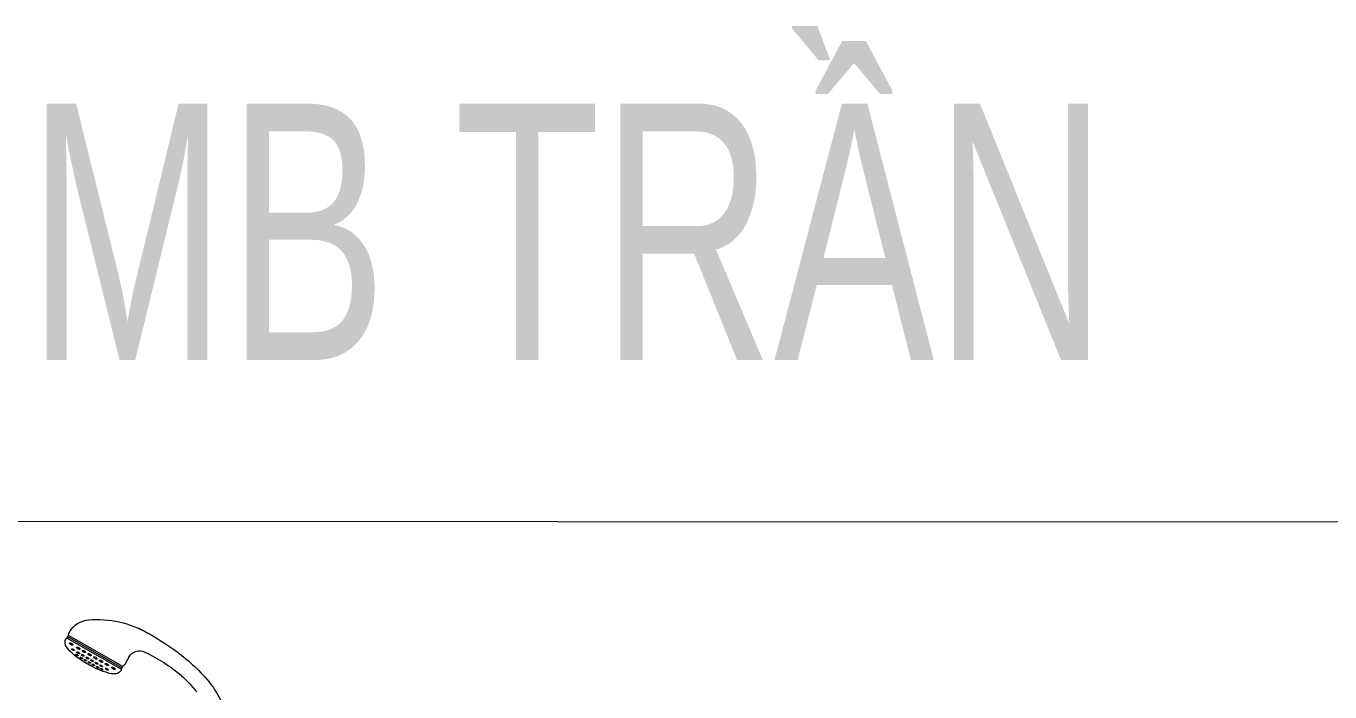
# Model space of a CAD drawing. Header units: inches. Extents: x 274208 to 641690, y -81912 to 129129.
# Drawn here: x 450294 to 451310, y -12269 to -11750 of the extents above; entities that cross this region are included whole.
import ezdxf

# ---------------------------------------------------------------- set-up
doc = ezdxf.new("R2010")
doc.units = ezdxf.units.IN
doc.header["$MEASUREMENT"] = 0
for name, color, linetype, lineweight in [('03.Manh', 251, 'Continuous', 13), ('05.Text', 253, 'Continuous', 18), ('Alliance-manh', 8, 'Continuous', 13)]:
    doc.layers.add(name, color=color, linetype=linetype, lineweight=lineweight)
doc.styles.add('TT5_Ghi chu 1', font='', dxfattribs={"width": 0.7, "height": 240})
doc.styles.get('TT5_Ghi chu 1').set_extended_font_data('.VnBlackH')

# ---------------------------------------------------------------- blocks, each defined once
blk = doc.blocks.new('VOISEN')
for p, q in [((166.5, 1416.6), (166.5, 1416.6)), ((101.5, 1374.8), (167.6, 1412.5)), ((102.5, 1373.1), (168.6, 1410.8)), ((103.5, 1371.4), (169.6, 1409.2)), ((169.6, 1409.2), (167.6, 1412.5)), ((94.1, 1386.1), (99.1, 1377.3)), ((103.5, 1371.4), (101.5, 1374.8))]:
    blk.add_line(p, q)
for centre, radius, start, end in [((132.7, 1309.2), 122.8, 85.2081, 120.1467), ((140.4, 1401.7), 30, 29.6971, 85.2081), ((247.4, 1103.4), 358.5, 117.509, 125.1538), ((160.5, 1414), 6.5, 17.5788, 23.4955), ((141.4, 1407.4), 26.8, 11.1751, 18.688), ((158.4, 1392.4), 6.17, 110.8761, 119.6971), ((157.4, 1394.9), 3.5, 99.159, 110.8761), ((157.1, 1396.6), 1.74, 77.5687, 99.159), ((157.4, 1397.9), 0.371, 29.6971, 77.5687), ((156.1, 1398.4), 1.74, 320.2352, 341.8254), ((157.4, 1397.9), 0.371, 341.8254, 29.6971), ((163.9, 1400.6), 1.74, 140.2352, 161.8254), ((162.6, 1401.1), 0.371, 161.8254, 209.6971), ((162.6, 1401.1), 0.371, 209.6971, 257.5687), ((162.9, 1402.4), 1.74, 257.5687, 279.159), ((165.2, 1399.5), 3.5, 128.518, 140.2352), ((166.9, 1397.4), 6.17, 119.6971, 128.518), ((162.6, 1404.1), 3.5, 279.159, 290.8761), ((166.9, 1397.4), 6.17, 110.8761, 119.6971), ((161.7, 1406.6), 6.17, 290.8761, 299.6971), ((166, 1399.9), 3.5, 99.159, 110.8761), ((161.7, 1406.6), 6.17, 299.6971, 308.518), ((165.7, 1401.7), 1.74, 77.5687, 99.159), ((163.3, 1404.5), 3.5, 308.518, 320.2352), ((166, 1403), 0.371, 29.6971, 77.5687), ((164.7, 1403.4), 1.74, 320.2352, 341.8254), ((166, 1403), 0.371, 341.8254, 29.6971), ((151.2, 1409.8), 22, 320.6046, 334.8668), ((168.9, 1406.7), 2.59, 9.393, 73.6831), ((166.3, 1402.6), 5.31, 336.2833, 356.2871), ((159.2, 1404.3), 12.5, 350.4885, 12.8939), ((166.8, 1212.3), 223, 124.3458, 138.7076), ((163, 1205.8), 206.4, 115.3598, 130.1588), ((81, 1378.7), 15, 29.6971, 115.3598), ((130.6, 1376.5), 6.17, 110.8761, 119.6971), ((129.6, 1379), 3.5, 99.159, 110.8761), ((129.3, 1380.7), 1.74, 77.5687, 99.159), ((129.6, 1382.1), 0.371, 29.6971, 77.5687), ((128.3, 1382.5), 1.74, 320.2352, 341.8254), ((129.6, 1382.1), 0.371, 341.8254, 29.6971), ((133.2, 1384.1), 0.371, 161.8254, 209.6971), ((134.5, 1383.7), 1.74, 140.2352, 161.8254), ((133.2, 1384.1), 0.371, 209.6971, 257.5687), ((133.5, 1385.5), 1.74, 257.5687, 279.159), ((135.9, 1382.6), 3.5, 128.518, 140.2352), ((137.5, 1380.5), 6.17, 119.6971, 128.518), ((133.2, 1387.2), 3.5, 279.159, 290.8761), ((137.5, 1380.5), 6.17, 110.8761, 119.6971), ((132.3, 1389.7), 6.17, 290.8761, 299.6971), ((136.6, 1383), 3.5, 99.159, 110.8761), ((132.3, 1389.7), 6.17, 299.6971, 308.518), ((136.3, 1384.7), 1.74, 77.5687, 99.159), ((133.9, 1387.6), 3.5, 308.518, 320.2352), ((135.3, 1386.5), 1.74, 320.2352, 341.8254), ((136.6, 1386), 0.371, 29.6971, 77.5687), ((136.6, 1386), 0.371, 341.8254, 29.6971), ((139.8, 1379.8), 2.8, 128.518, 140.2352), ((141.2, 1378.1), 4.94, 119.6971, 128.518), ((141.2, 1378.1), 4.94, 110.8761, 119.6971), ((140.4, 1380.1), 2.8, 99.159, 110.8761), ((141.5, 1387.7), 1.74, 140.2352, 161.8254), ((140.2, 1388.1), 0.371, 161.8254, 209.6971), ((140.2, 1388.1), 0.371, 209.6971, 257.5687), ((140.2, 1381.5), 1.39, 77.5687, 99.159), ((138.3, 1383.8), 2.8, 308.518, 320.2352), ((142.8, 1386.5), 3.5, 128.518, 140.2352), ((140.4, 1389.4), 1.74, 257.5687, 279.159), ((139.4, 1382.9), 1.39, 320.2352, 341.8254), ((140.4, 1382.6), 0.297, 29.6971, 77.5687), ((144.5, 1384.4), 6.17, 119.6971, 128.518), ((140.2, 1391.2), 3.5, 279.159, 290.8761), ((140.4, 1382.6), 0.297, 341.8254, 29.6971), ((144.5, 1384.4), 6.17, 110.8761, 119.6971), ((139.2, 1393.7), 6.17, 290.8761, 299.6971), ((143.5, 1386.9), 3.5, 99.159, 110.8761), ((139.2, 1393.7), 6.17, 299.6971, 308.518), ((143.2, 1388.7), 1.74, 77.5687, 99.159), ((144.3, 1383.9), 1.39, 140.2352, 161.8254), ((143.3, 1384.2), 0.297, 161.8254, 209.6971), ((143.3, 1384.2), 0.297, 209.6971, 257.5687), ((140.9, 1391.6), 3.5, 308.518, 320.2352), ((145.4, 1383), 2.8, 128.518, 140.2352), ((143.5, 1385.3), 1.39, 257.5687, 279.159), ((143.5, 1390), 0.371, 29.6971, 77.5687), ((142.2, 1390.4), 1.74, 320.2352, 341.8254), ((146.7, 1381.3), 4.94, 119.6971, 128.518), ((143.3, 1386.7), 2.8, 279.159, 290.8761), ((143.5, 1390), 0.371, 341.8254, 29.6971), ((146.7, 1381.3), 4.94, 110.8761, 119.6971), ((142.5, 1388.7), 4.94, 290.8761, 299.6971), ((146, 1383.3), 2.8, 99.159, 110.8761), ((142.5, 1388.7), 4.94, 299.6971, 308.518), ((145.7, 1384.7), 1.39, 77.5687, 99.159), ((143.9, 1387), 2.8, 308.518, 320.2352), ((146.9, 1381.4), 1.22, 140.2352, 161.8254), ((146, 1385.8), 0.297, 29.6971, 77.5687), ((144.9, 1386.1), 1.39, 320.2352, 341.8254), ((147.9, 1380.6), 2.45, 128.518, 140.2352), ((146, 1385.8), 0.297, 341.8254, 29.6971), ((149.1, 1379.1), 4.32, 119.6971, 128.518), ((148.4, 1391.6), 1.74, 140.2352, 161.8254), ((147.1, 1392), 0.371, 161.8254, 209.6971), ((147.1, 1392), 0.371, 209.6971, 257.5687), ((149.1, 1379.1), 4.32, 110.8761, 119.6971), ((147.4, 1393.4), 1.74, 257.5687, 279.159), ((149.8, 1390.5), 3.5, 128.518, 140.2352), ((148.4, 1380.9), 2.45, 99.159, 110.8761), ((145.4, 1385.6), 4.32, 299.6971, 308.518), ((104.8, 1455), 86.7, 299.555, 316.9682), ((151.4, 1388.4), 6.17, 119.6971, 128.518), ((147.1, 1395.1), 3.5, 279.159, 290.8761), ((148.2, 1382.1), 1.22, 77.5687, 99.159), ((146.5, 1384.1), 2.45, 308.518, 320.2352), ((151.4, 1388.4), 6.17, 110.8761, 119.6971), ((146.2, 1397.6), 6.17, 290.8761, 299.6971), ((147.5, 1383.3), 1.22, 320.2352, 341.8254), ((148.8, 1387.4), 0.297, 161.8254, 209.6971), ((148.4, 1383), 0.259, 29.6971, 77.5687), ((149.9, 1387), 1.39, 140.2352, 161.8254), ((148.8, 1387.4), 0.297, 209.6971, 257.5687), ((148.4, 1383), 0.259, 341.8254, 29.6971), ((151, 1386.1), 2.8, 128.518, 140.2352), ((149.1, 1388.5), 1.39, 257.5687, 279.159), ((150.5, 1390.9), 3.5, 99.159, 110.8761), ((146.2, 1397.6), 6.17, 299.6971, 308.518), ((152.3, 1384.5), 4.94, 119.6971, 128.518), ((148.8, 1389.9), 2.8, 279.159, 290.8761), ((152.3, 1384.5), 4.94, 110.8761, 119.6971), ((148.1, 1391.8), 4.94, 290.8761, 299.6971), ((150.2, 1392.6), 1.74, 77.5687, 99.159), ((147.8, 1395.5), 3.5, 308.518, 320.2352), ((149.2, 1394.4), 1.74, 320.2352, 341.8254), ((151.5, 1386.5), 2.8, 99.159, 110.8761), ((148.1, 1391.8), 4.94, 299.6971, 308.518), ((150.5, 1394), 0.371, 29.6971, 77.5687), ((150.9, 1384.4), 0.259, 161.8254, 209.6971), ((151.8, 1384.1), 1.22, 140.2352, 161.8254), ((150.9, 1384.4), 0.259, 209.6971, 257.5687), ((150.5, 1394), 0.371, 341.8254, 29.6971), ((151.1, 1385.4), 1.22, 257.5687, 279.159), ((152.8, 1383.3), 2.45, 128.518, 140.2352), ((151.3, 1387.9), 1.39, 77.5687, 99.159), ((149.4, 1390.2), 2.8, 308.518, 320.2352), ((153.9, 1381.9), 4.32, 119.6971, 128.518), ((150.9, 1386.6), 2.45, 279.159, 290.8761), ((151.5, 1388.9), 0.297, 29.6971, 77.5687), ((150.5, 1389.3), 1.39, 320.2352, 341.8254), ((151.5, 1388.9), 0.297, 341.8254, 29.6971), ((153.9, 1381.9), 4.32, 110.8761, 119.6971), ((150.2, 1388.3), 4.32, 290.8761, 299.6971), ((153.3, 1383.6), 2.45, 99.159, 110.8761), ((150.2, 1388.3), 4.32, 299.6971, 308.518), ((153.1, 1384.8), 1.22, 77.5687, 99.159), ((151.4, 1386.9), 2.45, 308.518, 320.2352), ((153.3, 1385.8), 0.259, 29.6971, 77.5687), ((152.4, 1386.1), 1.22, 320.2352, 341.8254), ((153.3, 1385.8), 0.259, 341.8254, 29.6971), ((155.4, 1395.6), 1.74, 140.2352, 161.8254), ((154.1, 1396), 0.371, 161.8254, 209.6971), ((154.1, 1396), 0.371, 209.6971, 257.5687), ((156.7, 1394.5), 3.5, 128.518, 140.2352), ((154.3, 1397.3), 1.74, 257.5687, 279.159), ((155.4, 1390.2), 1.39, 140.2352, 161.8254), ((154.4, 1390.6), 0.297, 161.8254, 209.6971), ((154.4, 1390.6), 0.297, 209.6971, 257.5687), ((154.6, 1391.6), 1.39, 257.5687, 279.159), ((156.5, 1389.3), 2.8, 128.518, 140.2352), ((158.4, 1392.4), 6.17, 119.6971, 128.518), ((154.1, 1399.1), 3.5, 279.159, 290.8761), ((157.8, 1387.6), 4.94, 119.6971, 128.518), ((154.4, 1393), 2.8, 279.159, 290.8761), ((153.1, 1401.6), 6.17, 290.8761, 299.6971), ((157.8, 1387.6), 4.94, 110.8761, 119.6971), ((153.6, 1395), 4.94, 290.8761, 299.6971), ((157.1, 1387.7), 1.22, 140.2352, 161.8254), ((156.2, 1388), 0.259, 161.8254, 209.6971), ((156.2, 1388), 0.259, 209.6971, 257.5687), ((157.1, 1389.6), 2.8, 99.159, 110.8761), ((153.6, 1395), 4.94, 299.6971, 308.518), ((153.1, 1401.6), 6.17, 299.6971, 308.518), ((158.1, 1386.9), 2.45, 128.518, 140.2352), ((156.4, 1389), 1.22, 257.5687, 279.159), ((156.9, 1391), 1.39, 77.5687, 99.159), ((159.2, 1385.5), 4.32, 119.6971, 128.518), ((156.2, 1390.2), 2.45, 279.159, 290.8761), ((155, 1393.3), 2.8, 308.518, 320.2352), ((154.8, 1399.5), 3.5, 308.518, 320.2352), ((156.1, 1392.4), 1.39, 320.2352, 341.8254), ((159.2, 1385.5), 4.32, 110.8761, 119.6971), ((155.6, 1391.9), 4.32, 290.8761, 299.6971), ((157.1, 1392.1), 0.297, 29.6971, 77.5687), ((157.1, 1392.1), 0.297, 341.8254, 29.6971), ((158.6, 1387.2), 2.45, 99.159, 110.8761), ((155.6, 1391.9), 4.32, 299.6971, 308.518), ((158.4, 1388.4), 1.22, 77.5687, 99.159), ((156.7, 1390.5), 2.45, 308.518, 320.2352), ((158.6, 1389.4), 0.259, 29.6971, 77.5687), ((157.7, 1389.7), 1.22, 320.2352, 341.8254), ((158.6, 1389.4), 0.259, 341.8254, 29.6971), ((161.9, 1394.1), 1.39, 140.2352, 161.8254), ((160.8, 1394.4), 0.297, 161.8254, 209.6971), ((160.8, 1394.4), 0.297, 209.6971, 257.5687), ((163, 1393.2), 2.8, 128.518, 140.2352), ((161.1, 1395.5), 1.39, 257.5687, 279.159), ((164.3, 1391.5), 4.94, 119.6971, 128.518), ((160.9, 1396.9), 2.8, 279.159, 290.8761), ((164.3, 1391.5), 4.94, 110.8761, 119.6971), ((160.1, 1398.9), 4.94, 290.8761, 299.6971), ((163.5, 1393.5), 2.8, 99.159, 110.8761), ((160.1, 1398.9), 4.94, 299.6971, 308.518), ((163.3, 1394.9), 1.39, 77.5687, 99.159), ((161.4, 1397.2), 2.8, 308.518, 320.2352), ((163.6, 1396), 0.297, 29.6971, 77.5687), ((162.5, 1396.3), 1.39, 320.2352, 341.8254), ((163.6, 1396), 0.297, 341.8254, 29.6971), ((119.4, 1394.8), 26.8, 220.7061, 228.219), ((106, 1370.8), 2.59, 165.711, 230.0012), ((112.9, 1377.9), 12.5, 226.5002, 255.1873), ((111.1, 1371.5), 0.371, 161.8254, 209.6971), ((112.4, 1371.1), 1.74, 140.2352, 161.8254), ((111.1, 1371.5), 0.371, 209.6971, 257.5687), ((111.4, 1372.8), 1.74, 257.5687, 279.159), ((113.8, 1370), 3.5, 128.518, 140.2352), ((115.4, 1367.9), 6.17, 119.6971, 128.518), ((111.1, 1374.6), 3.5, 279.159, 290.8761), ((115.4, 1367.9), 6.17, 110.8761, 119.6971), ((110.2, 1377.1), 6.17, 290.8761, 299.6971), ((114.5, 1370.4), 3.5, 99.159, 110.8761), ((110.2, 1377.1), 6.17, 299.6971, 308.518), ((114.2, 1372.1), 1.74, 77.5687, 99.159), ((111.8, 1375), 3.5, 308.518, 320.2352), ((113.2, 1373.9), 1.74, 320.2352, 341.8254), ((114.5, 1373.4), 0.371, 29.6971, 77.5687), ((114.5, 1373.4), 0.371, 341.8254, 29.6971), ((97.1, 1450.6), 86.7, 282.4259, 299.7686), ((119.3, 1376.2), 0.371, 161.8254, 209.6971), ((120.6, 1375.8), 1.74, 140.2352, 161.8254), ((119.3, 1376.2), 0.371, 209.6971, 257.5687), ((119.6, 1377.5), 1.74, 257.5687, 279.159), ((120.5, 1370.3), 1.39, 140.2352, 161.8254), ((119.5, 1370.7), 0.297, 161.8254, 209.6971), ((122, 1374.6), 3.5, 128.518, 140.2352), ((119.5, 1370.7), 0.297, 209.6971, 257.5687), ((119.7, 1371.7), 1.39, 257.5687, 279.159), ((121.6, 1369.4), 2.8, 128.518, 140.2352), ((123.6, 1372.5), 6.17, 119.6971, 128.518), ((119.3, 1379.3), 3.5, 279.159, 290.8761), ((123, 1367.8), 4.94, 119.6971, 128.518), ((119.5, 1373.1), 2.8, 279.159, 290.8761), ((123, 1367.8), 4.94, 110.8761, 119.6971), ((118.8, 1375.1), 4.94, 290.8761, 299.6971), ((123.6, 1372.5), 6.17, 110.8761, 119.6971), ((118.4, 1381.8), 6.17, 290.8761, 299.6971), ((122.2, 1369.7), 2.8, 99.159, 110.8761), ((118.8, 1375.1), 4.94, 299.6971, 308.518), ((122.7, 1375), 3.5, 99.159, 110.8761), ((118.4, 1381.8), 6.17, 299.6971, 308.518), ((122, 1371.1), 1.39, 77.5687, 99.159), ((120.1, 1373.5), 2.8, 308.518, 320.2352), ((122.4, 1376.8), 1.74, 77.5687, 99.159), ((120, 1379.7), 3.5, 308.518, 320.2352), ((121.2, 1372.5), 1.39, 320.2352, 341.8254), ((122.2, 1372.2), 0.297, 29.6971, 77.5687), ((122.2, 1372.2), 0.297, 341.8254, 29.6971), ((121.4, 1378.5), 1.74, 320.2352, 341.8254), ((122.7, 1378.1), 0.371, 29.6971, 77.5687), ((122.7, 1378.1), 0.371, 341.8254, 29.6971), ((126.8, 1370.4), 1.22, 140.2352, 161.8254), ((125.9, 1370.7), 0.259, 161.8254, 209.6971), ((125.9, 1370.7), 0.259, 209.6971, 257.5687), ((127.6, 1379.7), 1.74, 140.2352, 161.8254), ((126.3, 1380.2), 0.371, 161.8254, 209.6971), ((126.3, 1380.2), 0.371, 209.6971, 257.5687), ((127.8, 1369.7), 2.45, 128.518, 140.2352), ((126.1, 1371.7), 1.22, 257.5687, 279.159), ((128.9, 1378.6), 3.5, 128.518, 140.2352), ((126.5, 1381.5), 1.74, 257.5687, 279.159), ((127.6, 1374.4), 1.39, 140.2352, 161.8254), ((126.6, 1374.7), 0.297, 161.8254, 209.6971), ((126.6, 1374.7), 0.297, 209.6971, 257.5687), ((128.9, 1368.2), 4.32, 119.6971, 128.518), ((125.9, 1372.9), 2.45, 279.159, 290.8761), ((126.8, 1375.8), 1.39, 257.5687, 279.159), ((128.7, 1373.5), 2.8, 128.518, 140.2352), ((130.6, 1376.5), 6.17, 119.6971, 128.518), ((126.3, 1383.2), 3.5, 279.159, 290.8761), ((128.9, 1368.2), 4.32, 110.8761, 119.6971), ((125.3, 1374.6), 4.32, 290.8761, 299.6971), ((130.1, 1371.8), 4.94, 119.6971, 128.518), ((126.6, 1377.2), 2.8, 279.159, 290.8761), ((128.3, 1369.9), 2.45, 99.159, 110.8761), ((125.3, 1374.6), 4.32, 299.6971, 308.518), ((125.3, 1385.7), 6.17, 290.8761, 299.6971), ((130.1, 1371.8), 4.94, 110.8761, 119.6971), ((125.8, 1379.2), 4.94, 290.8761, 299.6971), ((128.1, 1371.2), 1.22, 77.5687, 99.159), ((126.4, 1373.2), 2.45, 308.518, 320.2352), ((129.3, 1373.8), 2.8, 99.159, 110.8761), ((125.8, 1379.2), 4.94, 299.6971, 308.518), ((128.3, 1372.1), 0.259, 29.6971, 77.5687), ((127.4, 1372.4), 1.22, 320.2352, 341.8254), ((125.3, 1385.7), 6.17, 299.6971, 308.518), ((128.3, 1372.1), 0.259, 341.8254, 29.6971), ((129.1, 1375.2), 1.39, 77.5687, 99.159), ((127.2, 1377.5), 2.8, 308.518, 320.2352), ((127, 1383.6), 3.5, 308.518, 320.2352), ((128.3, 1376.6), 1.39, 320.2352, 341.8254), ((129.3, 1376.2), 0.297, 29.6971, 77.5687), ((129.3, 1376.2), 0.297, 341.8254, 29.6971), ((131.8, 1372.7), 1.22, 140.2352, 161.8254), ((130.9, 1373), 0.259, 161.8254, 209.6971), ((130.9, 1373), 0.259, 209.6971, 257.5687), ((131.1, 1374), 1.22, 257.5687, 279.159), ((132.7, 1371.9), 2.45, 128.518, 140.2352), ((133.9, 1370.5), 4.32, 119.6971, 128.518), ((130.9, 1375.2), 2.45, 279.159, 290.8761), ((133.9, 1370.5), 4.32, 110.8761, 119.6971), ((130.2, 1376.9), 4.32, 290.8761, 299.6971), ((133.2, 1377.5), 1.39, 140.2352, 161.8254), ((132.2, 1377.9), 0.297, 161.8254, 209.6971), ((132.2, 1377.9), 0.297, 209.6971, 257.5687), ((134.3, 1376.6), 2.8, 128.518, 140.2352), ((132.4, 1378.9), 1.39, 257.5687, 279.159), ((133.2, 1372.2), 2.45, 99.159, 110.8761), ((130.2, 1376.9), 4.32, 299.6971, 308.518), ((135.6, 1375), 4.94, 119.6971, 128.518), ((132.2, 1380.3), 2.8, 279.159, 290.8761), ((133.1, 1373.4), 1.22, 77.5687, 99.159), ((131.4, 1375.5), 2.45, 308.518, 320.2352), ((135.6, 1375), 4.94, 110.8761, 119.6971), ((131.4, 1382.3), 4.94, 290.8761, 299.6971), ((133.3, 1374.4), 0.259, 29.6971, 77.5687), ((132.3, 1374.7), 1.22, 320.2352, 341.8254), ((133.3, 1374.4), 0.259, 341.8254, 29.6971), ((134.9, 1377), 2.8, 99.159, 110.8761), ((131.4, 1382.3), 4.94, 299.6971, 308.518), ((134.6, 1378.4), 1.39, 77.5687, 99.159), ((132.7, 1380.7), 2.8, 308.518, 320.2352), ((134.9, 1379.4), 0.297, 29.6971, 77.5687), ((133.8, 1379.8), 1.39, 320.2352, 341.8254), ((134.9, 1379.4), 0.297, 341.8254, 29.6971), ((137.2, 1375.8), 1.22, 140.2352, 161.8254), ((136.3, 1376.1), 0.259, 161.8254, 209.6971), ((136.3, 1376.1), 0.259, 209.6971, 257.5687), ((138.2, 1375), 2.45, 128.518, 140.2352), ((136.5, 1377), 1.22, 257.5687, 279.159), ((139.3, 1373.6), 4.32, 119.6971, 128.518), ((136.3, 1378.3), 2.45, 279.159, 290.8761), ((139.3, 1373.6), 4.32, 110.8761, 119.6971), ((135.7, 1380), 4.32, 290.8761, 299.6971), ((138.8, 1380.7), 1.39, 140.2352, 161.8254), ((137.7, 1381), 0.297, 161.8254, 209.6971), ((137.7, 1381), 0.297, 209.6971, 257.5687), ((138, 1382.1), 1.39, 257.5687, 279.159), ((138.7, 1375.3), 2.45, 99.159, 110.8761), ((135.7, 1380), 4.32, 299.6971, 308.518), ((137.7, 1383.5), 2.8, 279.159, 290.8761), ((138.5, 1376.5), 1.22, 77.5687, 99.159), ((136.8, 1378.5), 2.45, 308.518, 320.2352), ((137, 1385.5), 4.94, 290.8761, 299.6971), ((138.7, 1377.5), 0.259, 29.6971, 77.5687), ((137.8, 1377.8), 1.22, 320.2352, 341.8254), ((138.7, 1377.5), 0.259, 341.8254, 29.6971), ((137, 1385.5), 4.94, 299.6971, 308.518), ((72, 1503.4), 145.1, 298.0071, 301.3897), ((142.1, 1378.6), 1.22, 140.2352, 161.8254), ((141.2, 1378.9), 0.259, 161.8254, 209.6971), ((141.2, 1378.9), 0.259, 209.6971, 257.5687), ((143, 1377.8), 2.45, 128.518, 140.2352), ((141.4, 1379.8), 1.22, 257.5687, 279.159), ((144.2, 1376.3), 4.32, 119.6971, 128.518), ((141.2, 1381), 2.45, 279.159, 290.8761), ((144.2, 1376.3), 4.32, 110.8761, 119.6971), ((140.5, 1382.8), 4.32, 290.8761, 299.6971), ((143.5, 1378.1), 2.45, 99.159, 110.8761), ((140.5, 1382.8), 4.32, 299.6971, 308.518), ((143.3, 1379.3), 1.22, 77.5687, 99.159), ((141.7, 1381.3), 2.45, 308.518, 320.2352), ((143.5, 1380.2), 0.259, 29.6971, 77.5687), ((142.6, 1380.5), 1.22, 320.2352, 341.8254), ((143.5, 1380.2), 0.259, 341.8254, 29.6971), ((146, 1381.7), 0.259, 161.8254, 209.6971), ((146, 1381.7), 0.259, 209.6971, 257.5687), ((146.2, 1382.6), 1.22, 257.5687, 279.159), ((146, 1383.8), 2.45, 279.159, 290.8761), ((145.4, 1385.6), 4.32, 290.8761, 299.6971), ((90.7, 1280.9), 120.5, 137.2805, 169.4343), ((201.6, 1185.3), 247.5, 133.9473, 140.2059), ((112.4, 1387.7), 22, 263.0858, 278.7895)]:
    blk.add_arc(centre, radius, start, end)

msp = doc.modelspace()

# ---------------------------------------------------------------- linework, layer by layer
at = {"layer": 'Alliance-manh', "ltscale": 2}
msp.add_lwpolyline([(451402.7, -14610.2), (451402.7, -12136.9), (444454.5, -12134.3)], dxfattribs=at)

# ---------------------------------------------------------------- block references
at = {"layer": '03.Manh', "xscale": -0.6400000000000001, "yscale": 0.6400000000000001, "zscale": 0.6400000000000001}
msp.add_blockref('VOISEN', (450434, -13129.2), dxfattribs=at)

# ---------------------------------------------------------------- texts
at = {"layer": '05.Text', "style": 'TT5_Ghi chu 1', "width": 0.7}
msp.add_text('MB TRÇN', height=200, dxfattribs=at).set_placement((450294.4, -12010.5))

doc.saveas('drawing.dxf')
